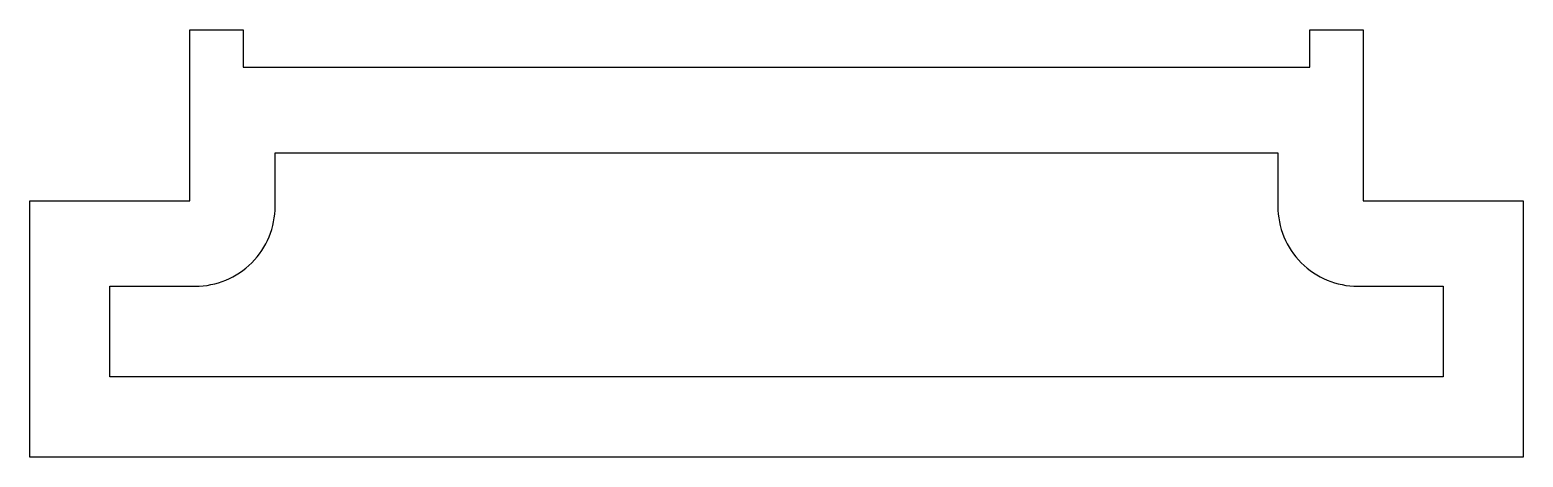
# Model space of a CAD drawing. Extents: x 0 to 28, y 5.5 to 13.5.
import ezdxf

# ---------------------------------------------------------------- set-up
doc = ezdxf.new("R2010")
doc.units = 0
doc.layers.get('0').update_dxf_attribs({"linetype": 'CONTINUOUS'})

msp = doc.modelspace()

# ---------------------------------------------------------------- linework, layer by layer
msp.add_lwpolyline([(28, 10.3), (28, 5.5), (0, 5.5), (0, 10.3), (3, 10.3), (3, 13.5), (4, 13.5), (4, 12.8), (24, 12.8), (24, 13.5), (25, 13.5), (25, 10.3), (28, 10.3)], close=True)
msp.add_lwpolyline([(23.4, 10.2, 0.414214), (24.9, 8.7), (26.5, 8.7), (26.5, 7), (1.5, 7), (1.5, 8.7), (3.1, 8.7, 0.414214), (4.6, 10.2), (4.6, 11.2), (23.4, 11.2), (23.4, 10.2)], format="xyb", close=True)

doc.saveas('drawing.dxf')
